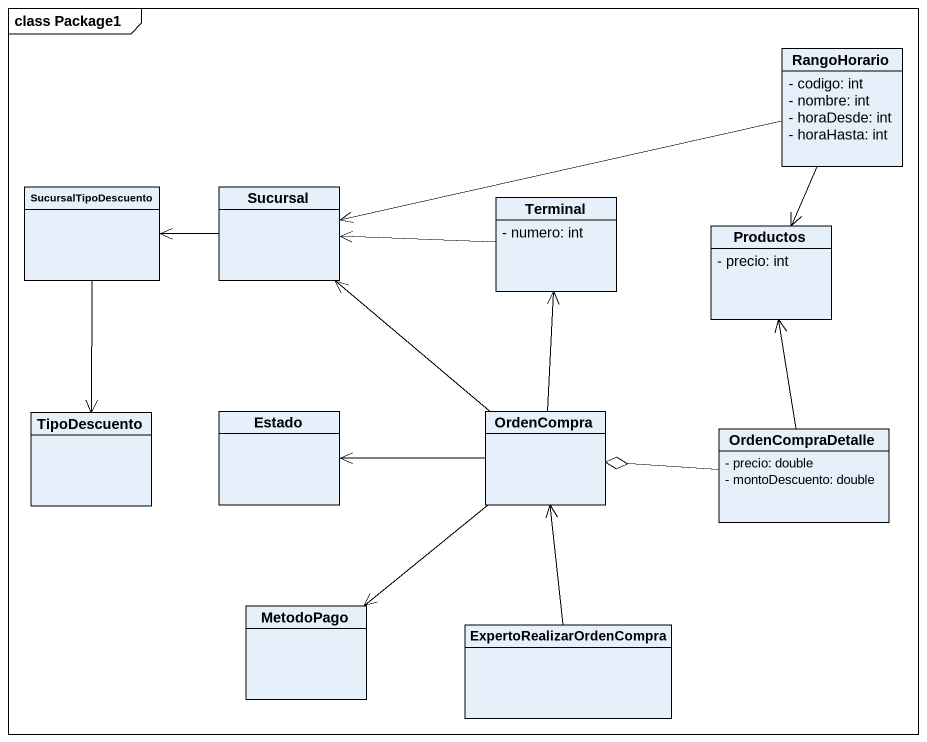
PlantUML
@startuml
mainframe class Package1
hide circle
hide empty members
skinparam classAttributeIconSize 0
class RangoHorario {
  - codigo: int
  - nombre: int
  - horaDesde: int
  - horaHasta: int
}
class SucursalTipoDescuento
class Sucursal
class Terminal {
  - numero: int
}
class Productos {
  - precio: int
}
class TipoDescuento
class Estado
class OrdenCompra
class OrdenCompraDetalle {
  - precio: double
  - montoDescuento: double
}
class MetodoPago
class ExpertoRealizarOrdenCompra
RangoHorario -left-> Sucursal
RangoHorario --> Productos
SucursalTipoDescuento --> TipoDescuento
Sucursal -left-> SucursalTipoDescuento
Terminal -left-> Sucursal
OrdenCompra -up-> Sucursal
OrdenCompra -up-> Terminal
OrdenCompra -left-> Estado
OrdenCompra --> MetodoPago
OrdenCompraDetalle -up-> Productos
OrdenCompraDetalle -left-o OrdenCompra
ExpertoRealizarOrdenCompra -up-> OrdenCompra
@enduml
